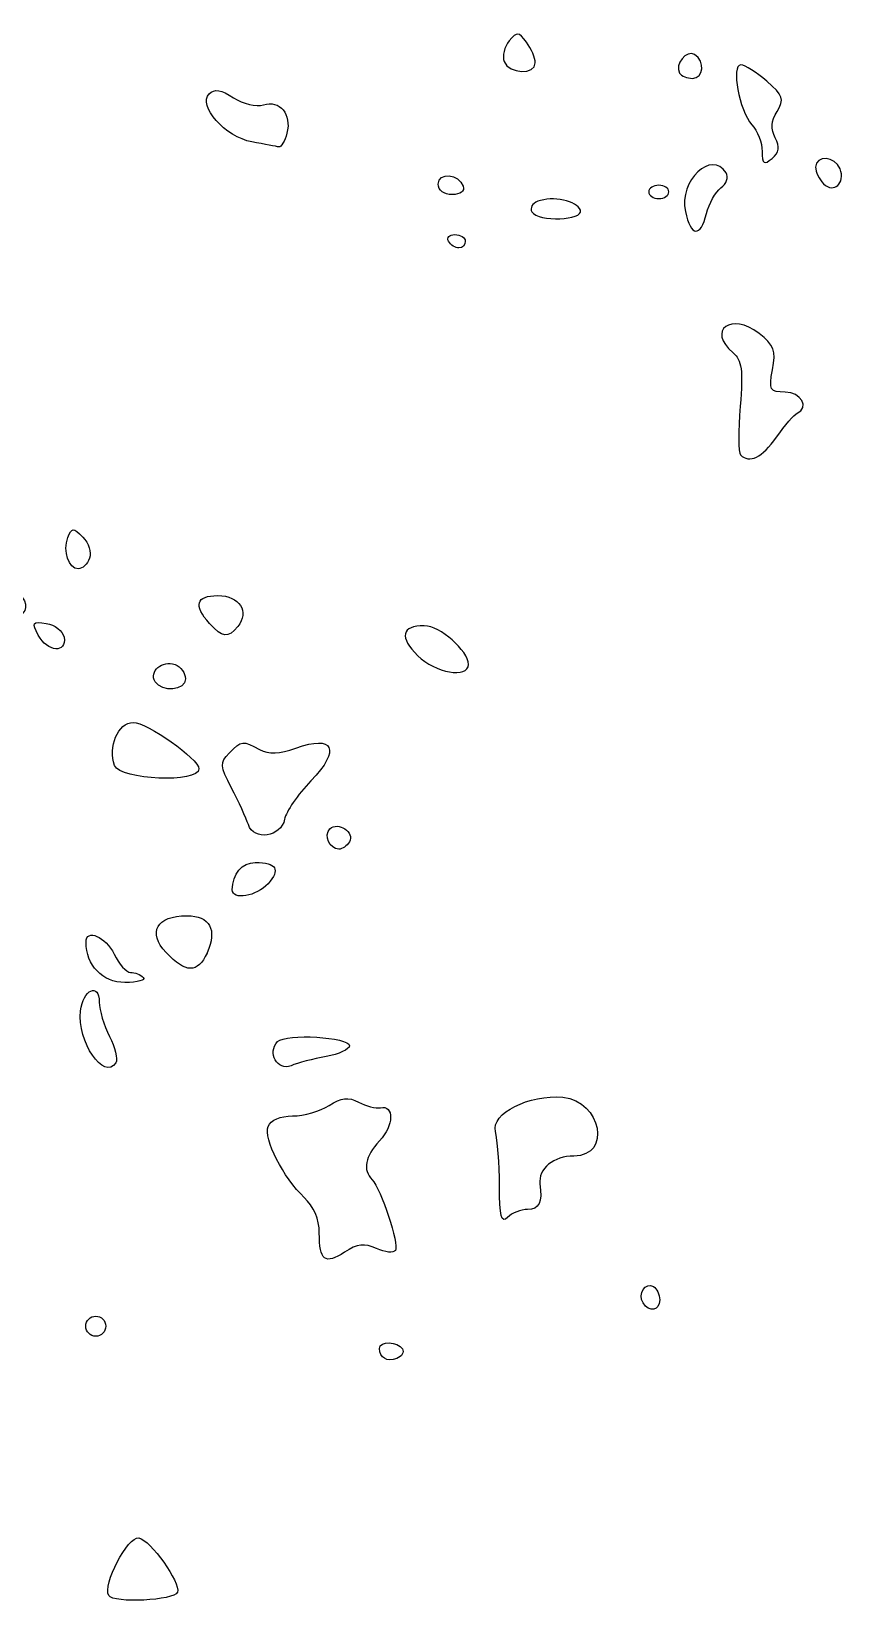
# Model space of a CAD drawing. Header units: centimetres. Extents: x -9.1 to 23.1, y -7.7 to 7.6.
# Drawn here: x 3.518 to 4.315, y -3.105 to -1.567 of the extents above; entities that cross this region are included whole.
import ezdxf

# ---------------------------------------------------------------- set-up
doc = ezdxf.new("R2010")
doc.units = ezdxf.units.CM
doc.header["$MEASUREMENT"] = 0
doc.layers.add('Layer 1', color=7, linetype='Continuous')

msp = doc.modelspace()

# ---------------------------------------------------------------- linework, layer by layer
at = {"layer": 'Layer 1'}
for points, knots in [([(3.98119, -1.59637), (3.97911, -1.59094), (3.98127, -1.58185), (3.98595, -1.57619), (3.98595, -1.57619), (3.99369, -1.56686), (3.99531, -1.56698), (4.00301, -1.57751), (4.00301, -1.57751), (4.00769, -1.58391), (4.01152, -1.59299), (4.01152, -1.59769), (4.01152, -1.59769), (4.01152, -1.60958), (3.98583, -1.60845), (3.98119, -1.59637)], [0, 0, 0, 0, 0.2, 0.2, 0.2, 0.2, 0.4, 0.4, 0.4, 0.4, 0.6, 0.6, 0.6, 0.6, 1, 1, 1, 1]), ([(4.15277, -1.60758), (4.14761, -1.59922), (4.15958, -1.58455), (4.16755, -1.58948), (4.16755, -1.58948), (4.17804, -1.59596), (4.17648, -1.61279), (4.1654, -1.61279), (4.1654, -1.61279), (4.16022, -1.61279), (4.15454, -1.61044), (4.15277, -1.60758)], [0, 0, 0, 0, 0.25, 0.25, 0.25, 0.25, 0.5, 0.5, 0.5, 0.5, 1, 1, 1, 1]), ([(4.23366, -1.6842), (4.23366, -1.67596), (4.22913, -1.66421), (4.22358, -1.65809), (4.22358, -1.65809), (4.21109, -1.64429), (4.20289, -1.59962), (4.21284, -1.59962), (4.21284, -1.59962), (4.2167, -1.59962), (4.22811, -1.60678), (4.23819, -1.61554), (4.23819, -1.61554), (4.25436, -1.62959), (4.25554, -1.63306), (4.2482, -1.64508), (4.2482, -1.64508), (4.24236, -1.65466), (4.24183, -1.66233), (4.24643, -1.67093), (4.24643, -1.67093), (4.25125, -1.67994), (4.25043, -1.68527), (4.24331, -1.69117), (4.24331, -1.69117), (4.23526, -1.69785), (4.23365, -1.69669), (4.23365, -1.6842), (4.23365, -1.6842), (4.23365, -1.6842), (4.23366, -1.6842), (4.23366, -1.6842)], [0, 0, 0, 0, 0.1111111, 0.1111111, 0.1111111, 0.1111111, 0.2222222, 0.2222222, 0.2222222, 0.2222222, 0.3333333, 0.3333333, 0.3333333, 0.3333333, 0.4444444, 0.4444444, 0.4444444, 0.4444444, 0.5555556, 0.5555556, 0.5555556, 0.5555556, 0.6666667, 0.6666667, 0.6666667, 0.6666667, 0.7777778, 0.7777778, 0.7777778, 0.7777778, 1, 1, 1, 1]), ([(3.76851, -1.66639), (3.77335, -1.6479), (3.76144, -1.63361), (3.74544, -1.63869), (3.74544, -1.63869), (3.73852, -1.64087), (3.72556, -1.63778), (3.71627, -1.6317), (3.71627, -1.6317), (3.70421, -1.6238), (3.69758, -1.62273), (3.69244, -1.62787), (3.69244, -1.62787), (3.68089, -1.63942), (3.70826, -1.67025), (3.73428, -1.67499), (3.73428, -1.67499), (3.74649, -1.67721), (3.75834, -1.67942), (3.76061, -1.67989), (3.76061, -1.67989), (3.76289, -1.68034), (3.76644, -1.67429), (3.7685, -1.66639), (3.7685, -1.66639), (3.7685, -1.66639), (3.76851, -1.66639), (3.76851, -1.66639)], [0, 0, 0, 0, 0.125, 0.125, 0.125, 0.125, 0.25, 0.25, 0.25, 0.25, 0.375, 0.375, 0.375, 0.375, 0.5, 0.5, 0.5, 0.5, 0.625, 0.625, 0.625, 0.625, 0.75, 0.75, 0.75, 0.75, 1, 1, 1, 1]), ([(4.15848, -1.743), (4.1519, -1.71304), (4.18427, -1.68241), (4.19838, -1.70524), (4.19838, -1.70524), (4.20094, -1.70938), (4.19867, -1.71599), (4.19332, -1.71994), (4.19332, -1.71994), (4.18798, -1.72389), (4.1816, -1.73519), (4.17914, -1.74507), (4.17914, -1.74507), (4.17323, -1.7688), (4.16395, -1.76787), (4.15849, -1.74301), (4.15849, -1.74301), (4.15849, -1.74301), (4.15848, -1.743), (4.15848, -1.743)], [0, 0, 0, 0, 0.1666667, 0.1666667, 0.1666667, 0.1666667, 0.3333333, 0.3333333, 0.3333333, 0.3333333, 0.5, 0.5, 0.5, 0.5, 0.6666667, 0.6666667, 0.6666667, 0.6666667, 1, 1, 1, 1]), ([(4.29377, -1.71587), (4.28946, -1.71156), (4.28593, -1.70421), (4.28593, -1.69954), (4.28593, -1.69954), (4.28593, -1.68755), (4.30513, -1.68895), (4.30986, -1.70127), (4.30986, -1.70127), (4.31526, -1.71534), (4.30371, -1.7258), (4.29377, -1.71585), (4.29377, -1.71585), (4.29377, -1.71585), (4.29377, -1.71587), (4.29377, -1.71587)], [0, 0, 0, 0, 0.2, 0.2, 0.2, 0.2, 0.4, 0.4, 0.4, 0.4, 0.6, 0.6, 0.6, 0.6, 1, 1, 1, 1]), ([(3.9411, -1.71833), (3.93698, -1.70597), (3.91661, -1.70421), (3.91661, -1.71623), (3.91661, -1.71623), (3.91661, -1.72229), (3.92219, -1.72651), (3.93022, -1.72651), (3.93022, -1.72651), (3.9382, -1.72651), (3.9427, -1.72313), (3.94111, -1.71835), (3.94111, -1.71835), (3.94111, -1.71835), (3.9411, -1.71833), (3.9411, -1.71833)], [0, 0, 0, 0, 0.2, 0.2, 0.2, 0.2, 0.4, 0.4, 0.4, 0.4, 0.6, 0.6, 0.6, 0.6, 1, 1, 1, 1]), ([(4.12265, -1.72387), (4.12265, -1.72029), (4.12706, -1.71734), (4.13245, -1.71734), (4.13245, -1.71734), (4.13784, -1.71734), (4.14225, -1.72026), (4.14225, -1.72387), (4.14225, -1.72387), (4.14225, -1.72745), (4.13784, -1.7304), (4.13245, -1.7304), (4.13245, -1.7304), (4.12706, -1.7304), (4.12265, -1.72748), (4.12265, -1.72387)], [0, 0, 0, 0, 0.2, 0.2, 0.2, 0.2, 0.4, 0.4, 0.4, 0.4, 0.6, 0.6, 0.6, 0.6, 1, 1, 1, 1]), ([(4.00833, -1.74341), (4.00609, -1.73979), (4.00866, -1.73515), (4.014, -1.7331), (4.014, -1.7331), (4.02857, -1.7275), (4.05269, -1.73256), (4.05574, -1.74182), (4.05574, -1.74182), (4.05904, -1.75183), (4.01445, -1.75332), (4.00833, -1.74343), (4.00833, -1.74343), (4.00833, -1.74343), (4.00833, -1.74341), (4.00833, -1.74341)], [0, 0, 0, 0, 0.2, 0.2, 0.2, 0.2, 0.4, 0.4, 0.4, 0.4, 0.6, 0.6, 0.6, 0.6, 1, 1, 1, 1]), ([(3.94302, -1.77221), (3.94302, -1.76863), (3.93844, -1.76568), (3.93284, -1.76568), (3.93284, -1.76568), (3.92724, -1.76568), (3.92447, -1.7686), (3.92669, -1.77221), (3.92669, -1.77221), (3.92891, -1.77579), (3.93349, -1.77874), (3.93687, -1.77874), (3.93687, -1.77874), (3.94025, -1.77874), (3.94302, -1.77582), (3.94302, -1.77221)], [0, 0, 0, 0, 0.2, 0.2, 0.2, 0.2, 0.4, 0.4, 0.4, 0.4, 0.6, 0.6, 0.6, 0.6, 1, 1, 1, 1]), ([(4.21241, -1.98117), (4.21026, -1.97903), (4.21013, -1.95764), (4.21212, -1.93367), (4.21212, -1.93367), (4.21508, -1.89832), (4.21377, -1.88842), (4.20515, -1.88127), (4.20515, -1.88127), (4.17897, -1.85954), (4.20367, -1.8411), (4.23059, -1.86227), (4.23059, -1.86227), (4.24523, -1.87379), (4.24726, -1.87925), (4.24377, -1.89783), (4.24377, -1.89783), (4.23997, -1.91807), (4.24095, -1.91978), (4.25628, -1.91978), (4.25628, -1.91978), (4.27173, -1.91978), (4.28027, -1.93516), (4.26777, -1.94046), (4.26777, -1.94046), (4.26495, -1.94165), (4.25593, -1.95219), (4.24773, -1.96386), (4.24773, -1.96386), (4.23365, -1.98391), (4.22121, -1.99), (4.21238, -1.98117), (4.21238, -1.98117), (4.21238, -1.98117), (4.21241, -1.98117), (4.21241, -1.98117)], [0, 0, 0, 0, 0.1, 0.1, 0.1, 0.1, 0.2, 0.2, 0.2, 0.2, 0.3, 0.3, 0.3, 0.3, 0.4, 0.4, 0.4, 0.4, 0.5, 0.5, 0.5, 0.5, 0.6, 0.6, 0.6, 0.6, 0.7, 0.7, 0.7, 0.7, 0.8, 0.8, 0.8, 0.8, 1, 1, 1, 1]), ([(3.57531, -2.08241), (3.57748, -2.07674), (3.57456, -2.06741), (3.56881, -2.06166), (3.56881, -2.06166), (3.55923, -2.05208), (3.55801, -2.05213), (3.55416, -2.06215), (3.55416, -2.06215), (3.54907, -2.07542), (3.55487, -2.0927), (3.56442, -2.0927), (3.56442, -2.0927), (3.56824, -2.0927), (3.57314, -2.08806), (3.57531, -2.0824), (3.57531, -2.0824), (3.57531, -2.0824), (3.57531, -2.08241), (3.57531, -2.08241)], [0, 0, 0, 0, 0.1666667, 0.1666667, 0.1666667, 0.1666667, 0.3333333, 0.3333333, 0.3333333, 0.3333333, 0.5, 0.5, 0.5, 0.5, 0.6666667, 0.6666667, 0.6666667, 0.6666667, 1, 1, 1, 1]), ([(3.50212, -2.14101), (3.53, -2.13031), (3.49815, -2.10108), (3.46776, -2.10947), (3.46776, -2.10947), (3.45822, -2.1121), (3.44453, -2.11456), (3.43734, -2.11492), (3.43734, -2.11492), (3.43016, -2.11533), (3.42428, -2.11999), (3.42428, -2.12538), (3.42428, -2.12538), (3.42428, -2.13247), (3.43028, -2.1347), (3.44594, -2.13346), (3.44594, -2.13346), (3.45785, -2.13251), (3.47255, -2.13461), (3.4786, -2.13816), (3.4786, -2.13816), (3.49207, -2.14602), (3.4898, -2.14574), (3.50213, -2.141), (3.50213, -2.141), (3.50213, -2.141), (3.50212, -2.14101), (3.50212, -2.14101)], [0, 0, 0, 0, 0.125, 0.125, 0.125, 0.125, 0.25, 0.25, 0.25, 0.25, 0.375, 0.375, 0.375, 0.375, 0.5, 0.5, 0.5, 0.5, 0.625, 0.625, 0.625, 0.625, 0.75, 0.75, 0.75, 0.75, 1, 1, 1, 1]), ([(3.72045, -2.14907), (3.7323, -2.13479), (3.72197, -2.11886), (3.70084, -2.11886), (3.70084, -2.11886), (3.67958, -2.11886), (3.67674, -2.12841), (3.69275, -2.1461), (3.69275, -2.1461), (3.70569, -2.1604), (3.71061, -2.16093), (3.72044, -2.14906), (3.72044, -2.14906), (3.72044, -2.14906), (3.72045, -2.14907), (3.72045, -2.14907)], [0, 0, 0, 0, 0.2, 0.2, 0.2, 0.2, 0.4, 0.4, 0.4, 0.4, 0.6, 0.6, 0.6, 0.6, 1, 1, 1, 1]), ([(3.55033, -2.15968), (3.54913, -2.15339), (3.54134, -2.14728), (3.53301, -2.14609), (3.53301, -2.14609), (3.51952, -2.14416), (3.51867, -2.14543), (3.52514, -2.15752), (3.52514, -2.15752), (3.53406, -2.17419), (3.55341, -2.17585), (3.55032, -2.15966), (3.55032, -2.15966), (3.55032, -2.15966), (3.55033, -2.15968), (3.55033, -2.15968)], [0, 0, 0, 0, 0.2, 0.2, 0.2, 0.2, 0.4, 0.4, 0.4, 0.4, 0.6, 0.6, 0.6, 0.6, 1, 1, 1, 1]), ([(3.89649, -2.17771), (3.87821, -2.15943), (3.88063, -2.14838), (3.90292, -2.14838), (3.90292, -2.14838), (3.9183, -2.14838), (3.94612, -2.17284), (3.94612, -2.18636), (3.94612, -2.18636), (3.94612, -2.20023), (3.91328, -2.19452), (3.89649, -2.17772), (3.89649, -2.17772), (3.89649, -2.17772), (3.89649, -2.17771), (3.89649, -2.17771)], [0, 0, 0, 0, 0.2, 0.2, 0.2, 0.2, 0.4, 0.4, 0.4, 0.4, 0.6, 0.6, 0.6, 0.6, 1, 1, 1, 1]), ([(3.66922, -2.2003), (3.66922, -2.1948), (3.66461, -2.18853), (3.65898, -2.18637), (3.65898, -2.18637), (3.6467, -2.18166), (3.6333, -2.19322), (3.63947, -2.2032), (3.63947, -2.2032), (3.64612, -2.21396), (3.66921, -2.21171), (3.66921, -2.20028), (3.66921, -2.20028), (3.66921, -2.20028), (3.66922, -2.2003), (3.66922, -2.2003)], [0, 0, 0, 0, 0.2, 0.2, 0.2, 0.2, 0.4, 0.4, 0.4, 0.4, 0.6, 0.6, 0.6, 0.6, 1, 1, 1, 1]), ([(3.68242, -2.28853), (3.68242, -2.27879), (3.63171, -2.24296), (3.61792, -2.24296), (3.61792, -2.24296), (3.60347, -2.24296), (3.59293, -2.26732), (3.59972, -2.28503), (3.59972, -2.28503), (3.60525, -2.29943), (3.68241, -2.3027), (3.68241, -2.28853), (3.68241, -2.28853), (3.68241, -2.28853), (3.68242, -2.28853), (3.68242, -2.28853)], [0, 0, 0, 0, 0.2, 0.2, 0.2, 0.2, 0.4, 0.4, 0.4, 0.4, 0.6, 0.6, 0.6, 0.6, 1, 1, 1, 1]), ([(3.76619, -2.33767), (3.76746, -2.33049), (3.77911, -2.31359), (3.79206, -2.30012), (3.79206, -2.30012), (3.82143, -2.2696), (3.81453, -2.25466), (3.77728, -2.26812), (3.77728, -2.26812), (3.761, -2.27401), (3.75103, -2.27437), (3.74179, -2.26944), (3.74179, -2.26944), (3.7252, -2.26056), (3.72439, -2.26066), (3.71212, -2.27294), (3.71212, -2.27294), (3.70266, -2.28241), (3.70285, -2.28538), (3.71434, -2.30723), (3.71434, -2.30723), (3.72126, -2.32039), (3.72864, -2.33651), (3.73074, -2.34304), (3.73074, -2.34304), (3.73592, -2.35919), (3.7631, -2.35508), (3.76618, -2.33768), (3.76618, -2.33768), (3.76618, -2.33768), (3.76619, -2.33767), (3.76619, -2.33767)], [0, 0, 0, 0, 0.1111111, 0.1111111, 0.1111111, 0.1111111, 0.2222222, 0.2222222, 0.2222222, 0.2222222, 0.3333333, 0.3333333, 0.3333333, 0.3333333, 0.4444444, 0.4444444, 0.4444444, 0.4444444, 0.5555556, 0.5555556, 0.5555556, 0.5555556, 0.6666667, 0.6666667, 0.6666667, 0.6666667, 0.7777778, 0.7777778, 0.7777778, 0.7777778, 1, 1, 1, 1]), ([(3.82964, -2.35981), (3.83527, -2.3507), (3.81827, -2.33946), (3.81055, -2.34718), (3.81055, -2.34718), (3.80427, -2.35346), (3.8103, -2.36707), (3.8194, -2.36707), (3.8194, -2.36707), (3.82257, -2.36707), (3.82718, -2.36382), (3.82965, -2.35981), (3.82965, -2.35981), (3.82965, -2.35981), (3.82964, -2.35981), (3.82964, -2.35981)], [0, 0, 0, 0, 0.2, 0.2, 0.2, 0.2, 0.4, 0.4, 0.4, 0.4, 0.6, 0.6, 0.6, 0.6, 1, 1, 1, 1]), ([(3.74998, -2.40081), (3.76245, -2.38703), (3.75828, -2.38011), (3.73753, -2.38011), (3.73753, -2.38011), (3.72433, -2.38011), (3.71506, -2.39111), (3.71506, -2.40677), (3.71506, -2.40677), (3.71506, -2.41726), (3.73875, -2.41322), (3.74998, -2.4008), (3.74998, -2.4008), (3.74998, -2.4008), (3.74998, -2.40081), (3.74998, -2.40081)], [0, 0, 0, 0, 0.2, 0.2, 0.2, 0.2, 0.4, 0.4, 0.4, 0.4, 0.6, 0.6, 0.6, 0.6, 1, 1, 1, 1]), ([(3.62791, -2.49254), (3.62522, -2.48986), (3.61962, -2.48764), (3.61548, -2.48764), (3.61548, -2.48764), (3.61134, -2.48764), (3.60407, -2.47956), (3.59934, -2.46968), (3.59934, -2.46968), (3.59122, -2.45273), (3.57185, -2.44446), (3.57185, -2.45794), (3.57185, -2.45794), (3.57185, -2.48067), (3.58801, -2.49744), (3.60991, -2.49744), (3.60991, -2.49744), (3.6225, -2.49744), (3.6306, -2.49522), (3.62791, -2.49254)], [0, 0, 0, 0, 0.1666667, 0.1666667, 0.1666667, 0.1666667, 0.3333333, 0.3333333, 0.3333333, 0.3333333, 0.5, 0.5, 0.5, 0.5, 0.6666667, 0.6666667, 0.6666667, 0.6666667, 1, 1, 1, 1]), ([(3.69028, -2.46845), (3.70057, -2.44586), (3.69316, -2.43211), (3.67069, -2.43211), (3.67069, -2.43211), (3.64088, -2.43211), (3.63166, -2.44841), (3.65027, -2.46822), (3.65027, -2.46822), (3.66941, -2.4886), (3.68106, -2.48867), (3.69028, -2.46863), (3.69028, -2.46863), (3.69028, -2.46863), (3.69028, -2.46845), (3.69028, -2.46845)], [0, 0, 0, 0, 0.2, 0.2, 0.2, 0.2, 0.4, 0.4, 0.4, 0.4, 0.6, 0.6, 0.6, 0.6, 1, 1, 1, 1]), ([(3.60102, -2.57601), (3.60317, -2.57251), (3.60041, -2.56091), (3.59487, -2.55021), (3.59487, -2.55021), (3.58934, -2.53951), (3.58481, -2.52448), (3.58481, -2.51682), (3.58481, -2.51682), (3.58481, -2.49707), (3.56894, -2.50438), (3.56646, -2.52527), (3.56646, -2.52527), (3.56291, -2.55514), (3.58965, -2.5944), (3.60102, -2.57601)], [0, 0, 0, 0, 0.2, 0.2, 0.2, 0.2, 0.4, 0.4, 0.4, 0.4, 0.6, 0.6, 0.6, 0.6, 1, 1, 1, 1]), ([(3.80687, -2.56992), (3.81944, -2.56766), (3.82973, -2.5629), (3.82973, -2.55937), (3.82973, -2.55937), (3.82973, -2.55072), (3.76756, -2.5472), (3.75937, -2.55538), (3.75937, -2.55538), (3.74889, -2.56586), (3.75937, -2.58448), (3.77263, -2.57887), (3.77263, -2.57887), (3.77889, -2.57624), (3.79429, -2.57219), (3.80686, -2.56992), (3.80686, -2.56992), (3.80686, -2.56992), (3.80687, -2.56992), (3.80687, -2.56992)], [0, 0, 0, 0, 0.1666667, 0.1666667, 0.1666667, 0.1666667, 0.3333333, 0.3333333, 0.3333333, 0.3333333, 0.5, 0.5, 0.5, 0.5, 0.6666667, 0.6666667, 0.6666667, 0.6666667, 1, 1, 1, 1]), ([(3.8563, -2.75777), (3.86471, -2.7616), (3.873, -2.76245), (3.87473, -2.75966), (3.87473, -2.75966), (3.87849, -2.75358), (3.86066, -2.6993), (3.852, -2.69046), (3.852, -2.69046), (3.84241, -2.68067), (3.84483, -2.6679), (3.85919, -2.65249), (3.85919, -2.65249), (3.87315, -2.6375), (3.87364, -2.61708), (3.85997, -2.62001), (3.85997, -2.62001), (3.85555, -2.62096), (3.84597, -2.61853), (3.83869, -2.61465), (3.83869, -2.61465), (3.82853, -2.60922), (3.82181, -2.60996), (3.80979, -2.61782), (3.80979, -2.61782), (3.80118, -2.62346), (3.78512, -2.62808), (3.7741, -2.62808), (3.7741, -2.62808), (3.76201, -2.62808), (3.75253, -2.63211), (3.75017, -2.63824), (3.75017, -2.63824), (3.74553, -2.65033), (3.7649, -2.68855), (3.7855, -2.70796), (3.7855, -2.70796), (3.79472, -2.71664), (3.8002, -2.72949), (3.8002, -2.74243), (3.8002, -2.74243), (3.8002, -2.76976), (3.8057, -2.77395), (3.82498, -2.76132), (3.82498, -2.76132), (3.83741, -2.75317), (3.84443, -2.75238), (3.85629, -2.75778), (3.85629, -2.75778), (3.85629, -2.75778), (3.8563, -2.75777), (3.8563, -2.75777)], [0, 0, 0, 0, 0.0714286, 0.0714286, 0.0714286, 0.0714286, 0.1428571, 0.1428571, 0.1428571, 0.1428571, 0.2142857, 0.2142857, 0.2142857, 0.2142857, 0.2857143, 0.2857143, 0.2857143, 0.2857143, 0.3571429, 0.3571429, 0.3571429, 0.3571429, 0.4285714, 0.4285714, 0.4285714, 0.4285714, 0.5, 0.5, 0.5, 0.5, 0.5714286, 0.5714286, 0.5714286, 0.5714286, 0.6428571, 0.6428571, 0.6428571, 0.6428571, 0.7142857, 0.7142857, 0.7142857, 0.7142857, 0.7857143, 0.7857143, 0.7857143, 0.7857143, 0.8571429, 0.8571429, 0.8571429, 0.8571429, 1, 1, 1, 1]), ([(4.00406, -2.71951), (4.0154, -2.71951), (4.01867, -2.71279), (4.01619, -2.69453), (4.01619, -2.69453), (4.0142, -2.67984), (4.02956, -2.66726), (4.04947, -2.66726), (4.04947, -2.66726), (4.08656, -2.66726), (4.07631, -2.61353), (4.03851, -2.60981), (4.03851, -2.60981), (4.00603, -2.6066), (3.96797, -2.62586), (3.9726, -2.64313), (3.9726, -2.64313), (3.97471, -2.65101), (3.97648, -2.67495), (3.97653, -2.69632), (3.97653, -2.69632), (3.97661, -2.72655), (3.97836, -2.73344), (3.98446, -2.72735), (3.98446, -2.72735), (3.98877, -2.72304), (3.99759, -2.71951), (4.00405, -2.71951), (4.00405, -2.71951), (4.00405, -2.71951), (4.00406, -2.71951), (4.00406, -2.71951)], [0, 0, 0, 0, 0.1111111, 0.1111111, 0.1111111, 0.1111111, 0.2222222, 0.2222222, 0.2222222, 0.2222222, 0.3333333, 0.3333333, 0.3333333, 0.3333333, 0.4444444, 0.4444444, 0.4444444, 0.4444444, 0.5555556, 0.5555556, 0.5555556, 0.5555556, 0.6666667, 0.6666667, 0.6666667, 0.6666667, 0.7777778, 0.7777778, 0.7777778, 0.7777778, 1, 1, 1, 1]), ([(4.13336, -2.80807), (4.13336, -2.80289), (4.13063, -2.79697), (4.12728, -2.7949), (4.12728, -2.7949), (4.11951, -2.7901), (4.11171, -2.80233), (4.11703, -2.81095), (4.11703, -2.81095), (4.12304, -2.82067), (4.13336, -2.81885), (4.13336, -2.80807)], [0, 0, 0, 0, 0.25, 0.25, 0.25, 0.25, 0.5, 0.5, 0.5, 0.5, 1, 1, 1, 1]), ([(3.59119, -2.8338), (3.59119, -2.82841), (3.58678, -2.824), (3.58139, -2.824), (3.58139, -2.824), (3.576, -2.824), (3.57159, -2.82841), (3.57159, -2.8338), (3.57159, -2.8338), (3.57159, -2.83919), (3.576, -2.8436), (3.58139, -2.8436), (3.58139, -2.8436), (3.58678, -2.8436), (3.59119, -2.83919), (3.59119, -2.8338)], [0, 0, 0, 0, 0.2, 0.2, 0.2, 0.2, 0.4, 0.4, 0.4, 0.4, 0.6, 0.6, 0.6, 0.6, 1, 1, 1, 1]), ([(3.88152, -2.85594), (3.87696, -2.84856), (3.85908, -2.84824), (3.85908, -2.85553), (3.85908, -2.85553), (3.85908, -2.86472), (3.86643, -2.86896), (3.87601, -2.86528), (3.87601, -2.86528), (3.88103, -2.86335), (3.8835, -2.85915), (3.88152, -2.85593), (3.88152, -2.85593), (3.88152, -2.85593), (3.88152, -2.85594), (3.88152, -2.85594)], [0, 0, 0, 0, 0.2, 0.2, 0.2, 0.2, 0.4, 0.4, 0.4, 0.4, 0.6, 0.6, 0.6, 0.6, 1, 1, 1, 1]), ([(3.66135, -3.09409), (3.66452, -3.08459), (3.63503, -3.04318), (3.62352, -3.04097), (3.62352, -3.04097), (3.61293, -3.03891), (3.58776, -3.08716), (3.59408, -3.09739), (3.59408, -3.09739), (3.59891, -3.1052), (3.65863, -3.10228), (3.66135, -3.0941), (3.66135, -3.0941), (3.66135, -3.0941), (3.66135, -3.09409), (3.66135, -3.09409)], [0, 0, 0, 0, 0.2, 0.2, 0.2, 0.2, 0.4, 0.4, 0.4, 0.4, 0.6, 0.6, 0.6, 0.6, 1, 1, 1, 1])]:
    msp.add_open_spline(points, degree=3, knots=knots, dxfattribs=at)

doc.saveas('drawing.dxf')
